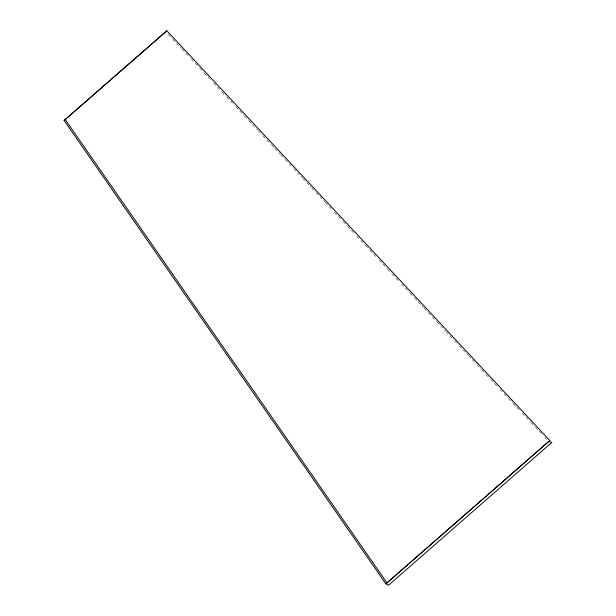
<?xml version="1.0" encoding="UTF-8"?>
<svg xmlns="http://www.w3.org/2000/svg" width="616" height="616" viewBox="0 0 616 616"><rect width="100%" height="100%" fill="white"/><g stroke="black" fill="none" stroke-linecap="round" stroke-linejoin="round"><path stroke-width="0.46" stroke-dasharray="3.08 2.31" d="M168.299 34.473L172.241 38.693M172.896 39.393L181.443 48.533M182.097 49.234L188.665 56.264M191.291 59.082L194.579 62.593M195.234 63.294L199.176 67.514M199.83 68.214L203.773 72.434M204.435 73.135L211.003 80.165M213.629 82.975L216.917 86.494M217.571 87.195L221.514 91.414M222.168 92.115L226.111 96.335M226.773 97.035L233.341 104.066M235.966 106.876L239.254 110.395M239.909 111.096L243.851 115.315M244.506 116.016L248.448 120.236M249.103 120.936L257.65 130.076M258.304 130.777L262.247 134.996M262.901 135.697L266.189 139.208M266.844 139.917L270.786 144.129M271.44 144.837L279.98 153.977M280.642 154.678L284.584 158.897M285.239 159.598L288.527 163.109M289.181 163.817L293.124 168.029M293.778 168.738L302.317 177.87M302.98 178.578L310.857 187.01M311.519 187.711L315.461 191.93M316.116 192.631L324.655 201.771M325.31 202.471L331.885 209.502M334.511 212.312L337.791 215.831M338.454 216.532L342.396 220.751M343.05 221.452L346.993 225.672M347.647 226.372L354.215 233.402M356.849 236.213L360.129 239.732M360.791 240.433L364.734 244.652M365.388 245.353L369.33 249.572M369.985 250.273L376.553 257.303M379.187 260.114L387.064 268.553M387.726 269.254L391.668 273.473M392.323 274.174L398.891 281.204M401.517 284.014L409.401 292.446M410.063 293.154L413.998 297.366M414.66 298.075L423.2 307.207M423.854 307.915L427.797 312.127M428.451 312.836L431.739 316.347M432.393 317.048L436.336 321.267M436.998 321.976L445.537 331.108M446.192 331.816L454.077 340.248M454.731 340.948L458.674 345.168M459.328 345.869L467.875 355.009M468.53 355.709L476.414 364.148M477.069 364.849L481.011 369.069M481.666 369.769L485.608 373.989M486.27 374.69L490.205 378.909M490.867 379.61L497.435 386.64M500.061 389.451L503.349 392.97M504.003 393.67L507.946 397.89M508.6 398.591L512.543 402.81M513.205 403.511L519.773 410.541M522.399 413.351L530.284 421.791M530.938 422.491L534.88 426.711M535.543 427.412L542.111 434.442M544.737 437.252L547.362 440.063"/><path stroke-width="0.92" d="M64.118 120.482L166.851 30.8L549.857 440.602L385.87 583.852L64.118 120.482L166.851 30.8M407.576 564.864L385.87 583.852L388.565 585.2L551.882 442.365L548.679 441.472L409.024 563.602M548.679 441.472L549.857 440.602M65.296 119.612L387.048 582.99"/></g></svg>
